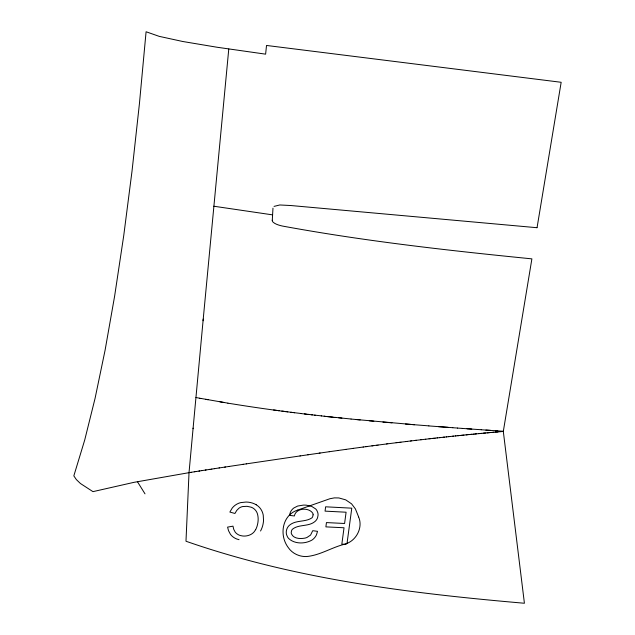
<?xml version="1.0" encoding="UTF-8"?>
<svg xmlns="http://www.w3.org/2000/svg" width="635" height="635" viewBox="0 0 635 635"><rect width="100%" height="100%" fill="white"/><g stroke="black" fill="none" stroke-linecap="round" stroke-linejoin="round"><path stroke-width="0.95" d="M272.288 220.242L272.979 208.161M193.111 428.141L189.024 472.654L185.984 541.234C294.751 579.168 410.162 593.368 524.415 603.25L503.309 431.411L500.031 431.697M193.056 428.704L203.224 319.103M203.065 320.738L228.775 48.998M345.511 543.997L347.027 543.401L351.782 508.175L325.62 506.809L325.064 511.135L346.091 512.215L344.591 523.486L326.446 522.581L325.89 526.875L344.027 527.764L341.844 544.155L346.075 544.354M503.333 431.292L531.892 258.858C448.429 250.523 364.934 241.221 282.4 226.044C279.305 225.385 275.32 224.163 273.352 222.377A2.85 2.786 58.8 0 1 272.193 220.25M537.051 227.711L561.165 82.288L266.517 45.458L265.62 54.158L217.011 47.236L182.674 41.481L159.187 36.354L146.082 31.758L139.43 103.624L132.024 171.101L123.746 235.537L114.61 296.227L105.085 350.234L95.083 398.296L84.733 439.952L73.835 475.877L76.367 479.608L80.447 483.513L92.964 491.641L133.906 482.354L189.738 472.543M255.635 529.653L254.333 531.606A10.628 9.676 -15.9 0 1 250.484 534.646A13.2 12.025 -15.8 0 1 244.03 536.067A14.661 13.359 -15.9 0 1 242.499 535.956L240.498 535.567A10.89 9.914 -15.8 0 1 236.371 533.344A10.374 9.446 -15.8 0 1 235.109 531.955L233.736 529.36L232.981 526.153L227.584 527.121L228.513 530.654L230.378 534.186A15.129 13.772 -15.7 0 0 232.077 536.107A15.351 13.978 -15.7 0 0 237.069 539.107L239.046 539.679M274.034 206.391L279.813 204.97L290.917 205.534L536.924 227.703M347.083 543.377C356.759 539.559 362.91 527.328 358.751 517.255M297.72 510.072C282.512 514.85 278.702 534.702 288.203 547.489C290.751 551.299 294.664 554.133 299.022 555.506C301.419 556.276 303.943 556.617 306.459 556.546C320.127 555.387 332.176 547.068 345.408 544.036M297.807 510.04L329.914 498.729L334.351 497.888L338.868 497.943L345.742 499.872L351.568 503.849L355.402 508.897L358.648 516.977M189.587 472.567L191.286 472.297M190.825 472.369L194.366 471.805M194.31 471.813L196.612 471.448M196.024 471.535L202.089 470.583M198.938 471.075L199.723 470.956M201.978 470.598L209.915 469.368M205.288 470.083L206.097 469.956M209.352 469.456L211.828 469.075M211.717 469.09L214.447 468.67M214.328 468.686L219.408 467.908M219.075 467.963L225.465 466.995M224.734 467.106L228.989 466.463M228.576 466.527L243.419 464.304M242.562 464.431L246.467 463.852M246.277 463.875L300.284 455.906M299.99 455.946L308.285 454.739M307.872 454.795L320.111 453.033M319.214 453.16L329.263 451.723M329.216 451.731L338.145 450.469M337.471 450.564L345.869 449.389M345.797 449.397L353.37 448.358M353.211 448.381L359.608 447.508M363.133 447.032L366.855 446.532M359.402 447.54L363.331 447.008M365.808 446.675L373.039 445.714M376.73 445.23L378.055 445.056M371.951 445.857L376.841 445.214M377.952 445.072L386.524 443.968M386.485 443.976L387.731 443.809M387.699 443.817L396.137 442.754M396.121 442.754L397.335 442.603M397.312 442.611L398.534 442.452M398.502 442.46L399.733 442.309M399.693 442.309L400.931 442.158M400.883 442.166L405.701 441.579M406.805 441.444L410.456 441M405.622 441.587L406.892 441.428M411.52 440.873L421.076 439.745M410.345 441.015L411.639 440.857M415.187 440.436L416.369 440.293M420.894 439.769L425.767 439.206M429.046 438.825L430.443 438.666M425.561 439.229L429.276 438.801M432.776 438.404L435.102 438.15M430.205 438.698L433.673 438.309M437.142 437.92L446.683 436.88M434.832 438.174L437.428 437.888M443.222 437.253L444.381 437.126M439.444 437.666L440.595 437.539M446.341 436.92L448.993 436.634M452.445 436.269L453.596 436.15M449.778 436.547L455.89 435.904M448.635 436.674L450.144 436.507M455.486 435.951L461.621 435.316M461.177 435.364L462.764 435.205M457.764 435.713L458.907 435.594M466.185 434.856L467.328 434.745M463.447 435.134L469.606 434.523M462.312 435.245L463.907 435.086M469.114 434.57L474.154 434.07M473.639 434.126L479.274 433.586M470.741 434.403L471.884 434.292M478.695 433.642L480.401 433.475M475.29 433.967L476.425 433.856M483.219 433.213L484.354 433.11M480.957 433.427L485.481 432.999M479.822 433.53L481.52 433.372M487.14 432.848L488.871 432.689M484.894 433.054L487.743 432.792M491.617 432.443L496.022 432.046M489.379 432.641L492.252 432.387M488.259 432.745L489.998 432.586M495.625 432.086L497.062 431.959M492.736 432.34L493.855 432.237M497.57 431.911L500.189 431.681M496.753 431.983L498.102 431.863M501.229 431.594L502.269 431.506M485.886 430.101L497.761 430.871M495.356 430.752L503.341 431.252M481.211 429.736L467.05 428.768M481.203 429.768L490.569 430.379M462.304 428.427L471.789 429.069M452.779 427.736L457.557 428.046M457.549 428.085L462.312 428.395M448.016 427.339L428.855 425.918M452.795 427.696L438.436 426.656M428.863 425.879L405.503 424.029M414.488 424.736L351.044 419.06M382.913 422.077L391.985 422.839M369.284 420.791L373.84 421.211M355.616 419.473L360.172 419.925M351.052 419.021L335.121 417.378M338.526 417.743L341.932 418.092M336.018 417.512L324.199 416.235M327.152 416.56L333.065 417.203M321.239 415.901L324.898 416.274M314.666 415.115L321.493 415.893M311.261 414.726L315.325 415.234M307.848 414.322L312.364 414.893M304.435 413.917L309.412 414.544M300.538 413.488L306.451 414.195M301.03 413.504L294.211 412.671M290.806 412.242L294.624 412.758M287.401 411.805L291.878 412.417M287.758 411.893L282.805 411.21M286.385 411.71L281.884 411.091M278.162 410.631L282.273 411.178M279.122 410.726L273.614 409.98M276.789 410.448L272.685 409.892A392.501 89.44 6.8 0 1 231.926 403.804L227.886 403.185M272.59 214.868L213.82 206.224M227.901 403.146L201.216 398.486M219.885 401.804L223.877 402.479M207.272 399.598L208.026 399.733M205.756 399.32L206.51 399.455M201.208 398.526L199.707 398.208M199.7 398.248L195.937 397.494M145.002 493.847L137.414 481.671M255.659 529.661A22.273 20.304 -15.1 0 0 257.54 524.351L257.778 523.264A32.885 29.988 -14.3 0 0 258.024 521.549A24.162 22.035 -15 0 0 257.588 514.413L257.469 513.985A11.859 10.827 -15.9 0 0 253.897 508.698A11.247 10.263 -16 0 0 251.055 507.167L247.015 506.317L242.737 506.547A9.501 8.676 -15.8 0 0 239.609 507.778A8.652 7.906 -15.8 0 0 238.919 508.246L236.736 510.421L234.95 513.469L229.87 512.064L232.18 508.111A14.819 13.525 -15.8 0 1 240.562 502.634L246.055 502.039A20.376 18.582 -15.8 0 1 256.23 504.761M256.215 504.793A16.462 15.026 -16 0 1 261.691 510.619A19.963 18.209 -15.7 0 1 263.239 515.191L263.533 520.43A31.559 28.781 -14.8 0 1 263.327 522.494A27.607 25.17 -15.1 0 1 260.548 531.011M313.095 514.81L312.666 516.739A4.326 3.945 -20.9 0 1 311.88 517.89C305.332 522.343 295.942 519.843 289.647 525.097A9.279 8.422 -19.7 0 0 288.592 526.129A9.438 8.565 -19.7 0 0 287.076 528.495L286.607 529.82A11.414 10.358 -19.9 0 0 286.282 531.963A10.493 9.525 -19.8 0 0 286.615 534.781L287.464 536.805A11.009 9.985 -19.8 0 0 288.814 538.639C294.894 544.195 304.935 544.028 311.849 540.139A12.248 11.112 -20.4 0 0 313.952 538.409A13.152 11.93 -20.4 0 0 315.143 537.027A12.954 11.748 -20.4 0 0 316.5 534.741L317.524 531.328L312.73 530.693L310.563 535.083L306.983 537.472A13.24 12.025 -20.3 0 1 304.879 538.123C300.331 538.964 293.624 538.837 291.465 533.908A5.54 5.024 -19.8 0 1 291.243 532.297L291.576 530.662A5.001 4.54 -19.7 0 1 292.417 529.249C298.815 523.986 308.808 526.986 315.143 521.359A8.842 8.057 -21 0 0 317.563 517.755L318.048 515.255A9.882 9.001 -20.9 0 0 317.754 512.588L316.968 510.683A9.644 8.787 -20.9 0 0 315.698 508.96L311.745 506.42L306.475 505.198A24.971 22.677 -20.3 0 0 303.379 505.103L297.648 506.047L293.822 508A10.525 9.588 -20.3 0 0 292.052 509.667L291.552 510.294A11.644 10.612 -20.3 0 0 290.346 512.318L289.425 515.358L294.362 515.961C295.846 507.905 308.785 507.079 312.785 513.239A4.826 4.397 -20.9 0 1 313.095 514.81"/></g></svg>
